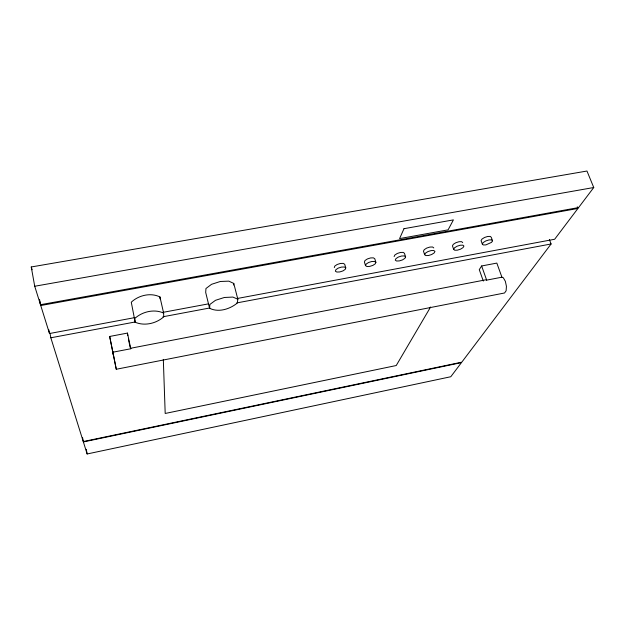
<?xml version="1.0" encoding="UTF-8"?>
<svg xmlns="http://www.w3.org/2000/svg" width="625" height="625" viewBox="0 0 625 625"><rect width="100%" height="100%" fill="white"/><g stroke="black" fill="none" stroke-linecap="round" stroke-linejoin="round"><path stroke-width="0.94" d="M209.57 308.258L209.867 304.445L215.508 300.305L224.359 297.477L232.914 297.07L237.828 299.227L237.289 303.055C229.891 309.133 218.547 312.789 209.57 308.258L205.695 292.445L205.953 288.516L211.539 284.312L220.328 281.477L228.844 281.148L233.766 283.422L237.828 299.227M233.562 285L233.766 283.422M334.297 267.586L334.805 266.078L337.109 264.508L340.336 263.477L343.234 263.383L344.695 264.266L345.781 267.867L345.242 269.367L342.93 270.922L339.734 271.945L336.844 272.047L335.375 271.195L335.883 269.695L338.195 268.125L341.422 267.094L344.328 266.992L345.781 267.867M365.516 265.625L366.109 264.117L368.477 262.547L371.695 261.516L374.531 261.43L375.891 262.312L375.258 263.828L372.898 265.383L369.703 266.398L366.891 266.492L365.516 265.625L364.406 262.055L365 260.539L367.359 258.961L370.578 257.93L373.406 257.852L374.766 258.742L375.891 262.312M394.125 256.586L394.812 255.062L397.219 253.484L400.43 252.461L403.195 252.391L404.453 253.297L405.609 256.836L404.891 258.352L402.477 259.914L399.297 260.922L396.547 261.008L395.266 260.125L395.961 258.617L398.375 257.039L401.586 256.016L404.352 255.938L405.609 256.836M424.648 254.703L425.43 253.18L427.883 251.602L431.086 250.586L433.789 250.516L434.953 251.422L434.148 252.945L431.687 254.508L428.523 255.516L425.836 255.594L424.648 254.703L423.477 251.188L424.25 249.656L426.703 248.078L429.898 247.062L432.594 247L433.766 247.914M453.656 249.344L454.523 247.812L457.031 246.242L460.219 245.227L462.859 245.164L463.93 246.078L463.039 247.609L460.539 249.172L457.375 250.18L454.75 250.242L453.656 249.344L452.453 245.859L453.312 244.32L455.813 242.742L458.992 241.727L461.633 241.672L462.703 242.594M430.594 307.008L396.227 365.531L165.195 413.469L163.32 359.383M482.305 244.055L483.25 242.516L485.805 240.937L488.984 239.93L491.555 239.883L492.539 240.805L491.563 242.344L485.875 244.906L483.305 244.961L482.305 244.055L481.062 240.602L482.008 239.055L484.555 237.469L487.727 236.461L490.305 236.414L491.289 237.352L492.539 240.805M116.281 369.258L112.766 351.703L116.281 369.258L504.516 292.992L506.109 290.828L506.438 286.375L505.367 281.352L503.305 277.719L501.922 277.195L496.828 263.094L481.633 265.969L479.266 269.641L483.312 281.078M549.391 239.555L551.094 243.977L461.797 362.164L83.258 441.555L50.828 337.789L49.992 333.203M577.258 206.797L577.93 208.461L554.664 239.25L237.375 298.469M593.75 187.516L578.602 207.562L40.492 304.703L34.719 286.25L31.25 266.969L586.969 171.031L593.75 187.516L34.719 286.25M83.383 441.937L87.141 453.969L450.789 376.734L461.453 362.617L83.383 441.937L82.578 437.656M130.766 348.758L112.898 352.203L109.672 336.461L127.445 333.086L130.766 348.758L130.602 348.266L485.836 279.805L486.656 280.133L501.922 277.195M40.102 301.969L40.742 305.523L49.5 333.531L134.812 317.609M162.609 312.422L208.617 303.836M50.828 337.789L135.164 321.977M162.961 316.766L209.914 307.953M236.75 302.922L551.094 243.977M40.742 305.523L577.93 208.461M135.156 322.211C144.508 326.312 156.242 323.5 163.734 316.852L163.625 313.086L159.953 296.953C150.719 292.367 138.586 295.25 131.281 302.211L135.156 322.211L134.789 318.469C142.25 311.648 154.266 308.719 163.625 313.086M481.633 265.969L486.656 280.133M31.25 266.969L32.109 269.758M128.438 339.227L130.188 347.469M113.43 355.469L109.672 336.461M86.273 449.336L87.141 453.969M48.828 329.859L49.5 333.531M39.523 299.359L40.492 304.703M127.445 333.086L127.758 335.633M159.953 296.953L160.031 298.898M403.992 228.695L399.586 238.594L448.102 229.852L453.414 219.883L403.992 228.695"/></g></svg>
